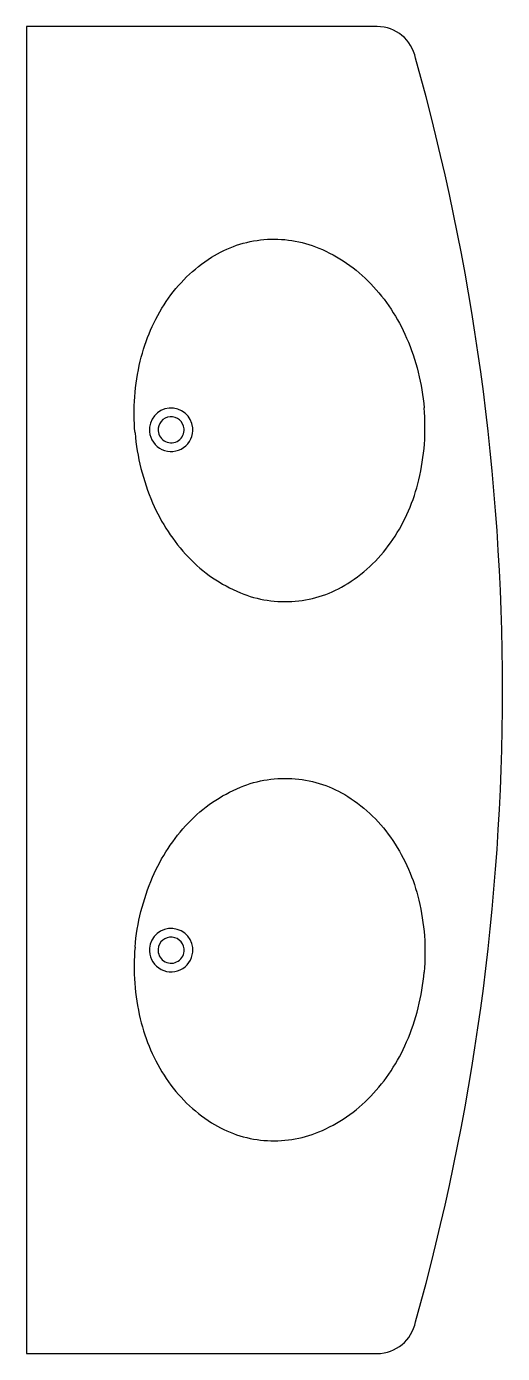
# Model space of a CAD drawing. Header units: millimetres. Extents: x 653176 to 972033, y 753746 to 925850.
# Drawn here: x 732310 to 732920, y 775161 to 776861 of the extents above; entities that cross this region are included whole.
import ezdxf

# ---------------------------------------------------------------- set-up
doc = ezdxf.new("R2010")
doc.units = ezdxf.units.MM
doc.header["$LTSCALE"] = 10
doc.layers.get('0').update_dxf_attribs({"color": 65, "lineweight": 25})

msp = doc.modelspace()

# ---------------------------------------------------------------- linework, layer by layer
msp.add_lwpolyline([(732759.6, 775160.7, 0.358819), (732808.7, 775201.2, 0.137677), (732808.7, 776820.3, 0.358819), (732759.6, 776860.7), (732713.2, 776860.7), (732310.2, 776860.7), (732310.2, 775160.7), (732713.2, 775160.7)], format="xyb", close=True)
for points in [[(732449.2, 776340.1, -0.080167), (732456, 776432.2, -0.088923), (732489.3, 776508.6, -0.104957), (732547.2, 776565.1, -0.120011), (732614.5, 776587.8, -0.120011)], [(732614.5, 776587.8, -0.120011), (732684.6, 776577, -0.104957), (732751.4, 776531.2, -0.088923), (732797.3, 776461.7, -0.080167), (732819.8, 776372.1, -0.080167)], [(732654.5, 776124.5, 0.120011), (732721.8, 776147.2, 0.104957), (732779.7, 776203.6, 0.088923), (732813, 776280.1, 0.080167), (732819.8, 776372.1, 0.080167)], [(732449.2, 776340.1, 0.080167), (732471.7, 776250.6, 0.088923), (732517.6, 776181, 0.104957), (732584.3, 776135.3, 0.120011), (732654.5, 776124.5, 0.120011)], [(732449.2, 775681.4, -0.080167), (732471.7, 775770.9, -0.088923), (732517.6, 775840.5, -0.104957), (732584.3, 775886.2, -0.120011), (732654.5, 775897, -0.120011)], [(732654.5, 775897, -0.120011), (732721.8, 775874.3, -0.104957), (732779.7, 775817.8, -0.088923), (732813, 775741.4, -0.080167), (732819.8, 775649.4, -0.080167)], [(732449.2, 775681.4, 0.080167), (732456, 775589.3, 0.088923), (732489.3, 775512.9, 0.104957), (732547.2, 775456.4, 0.120011), (732614.5, 775433.7, 0.120011)], [(732614.5, 775433.7, 0.120011), (732684.6, 775444.5, 0.104957), (732751.4, 775490.3, 0.088923), (732797.3, 775559.8, 0.080167), (732819.8, 775649.4, 0.080167)]]:
    msp.add_lwpolyline(points, format="xyb")
for centre, radius, start, end in [((732495.5, 776344.1), 27.8, 4.9376, 184.9376), ((732495.5, 776344.1), 16.7, 4.9376, 184.9376), ((732495.5, 776344.1), 27.8, 184.9376, 4.9376), ((732495.5, 776344.1), 16.7, 184.9376, 4.9376), ((732495.5, 775677.4), 27.8, 355.0624, 175.0624), ((732495.5, 775677.4), 16.7, 355.0624, 175.0624), ((732495.5, 775677.4), 27.8, 175.0624, 355.0624), ((732495.5, 775677.4), 16.7, 175.0624, 355.0624)]:
    msp.add_arc(centre, radius, start, end)

doc.saveas('drawing.dxf')
